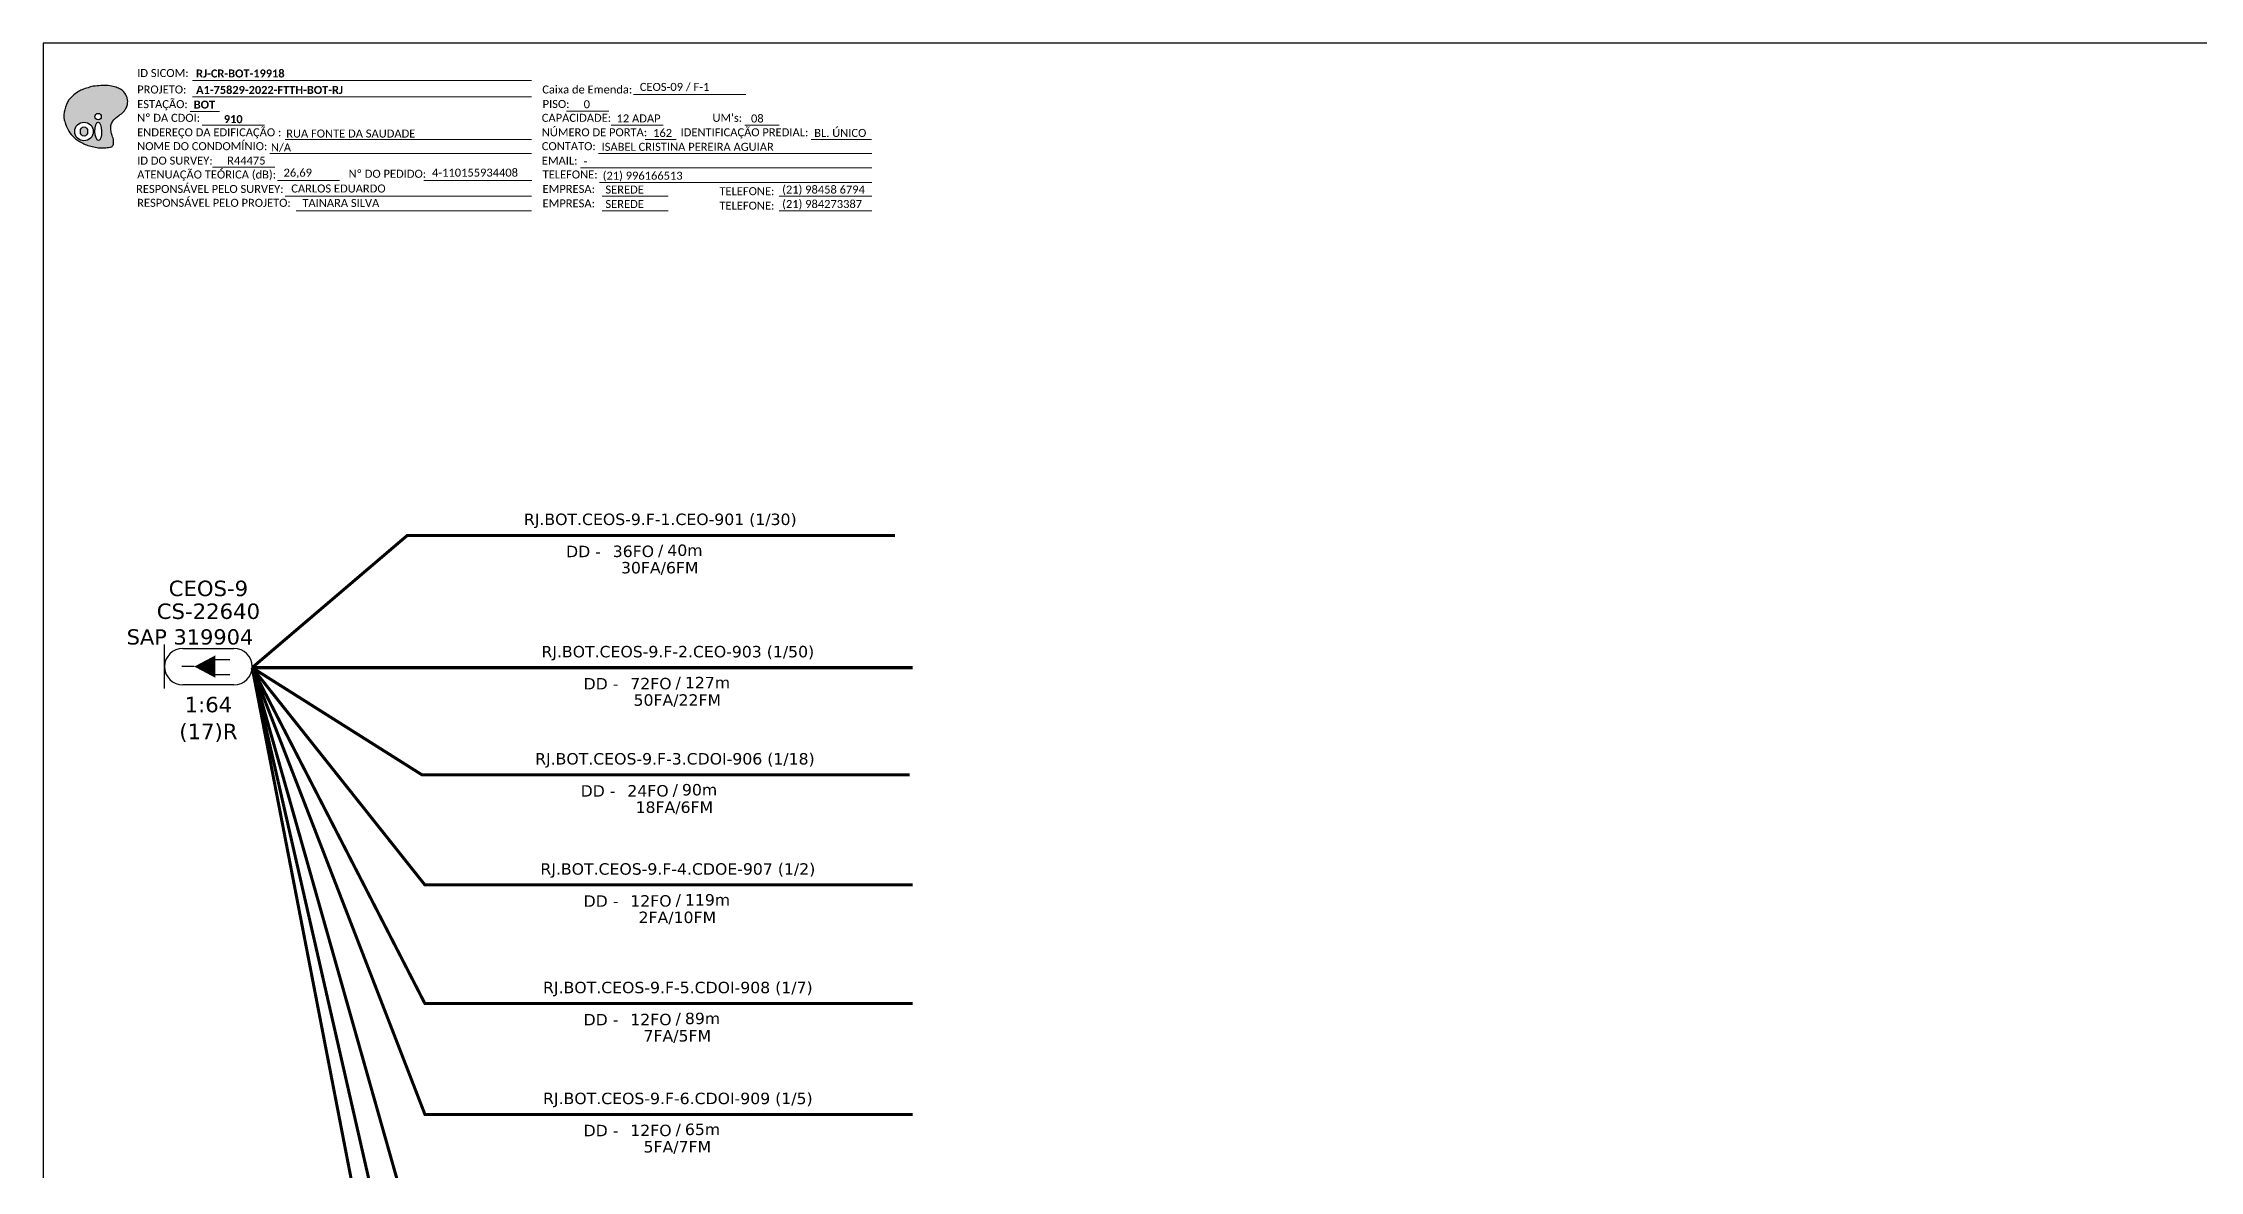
# Model space of a CAD drawing. Extents: x -89 to 749, y 705 to 1299.
# Drawn here: x -89.3 to 393.9, y 1046.2 to 1299 of the extents above; entities that cross this region are included whole.
import ezdxf
from ezdxf.enums import TextEntityAlignment as Align

# ---------------------------------------------------------------- set-up
doc = ezdxf.new("R2010")
doc.units = 0
doc.layers.add('20.4-CEOS', color=1, linetype='Continuous')
doc.layers.add('20.5-CABO EM DUTO', color=1, linetype='Continuous')
doc.layers.add('40.1-ETIQUETAS', color=1, linetype='Continuous', lineweight=20)
doc.styles.add('siredit', font='verdana.ttf')
doc.styles.add('WMF-Calibri0', font='calibri.ttf')
doc.styles.add('WMF-Calibri1', font='calibrib.ttf')

# ---------------------------------------------------------------- blocks, each defined once
blk = doc.blocks.new('OI')
h = blk.add_hatch(color=40)
edge = h.paths.add_edge_path()
edge.add_spline(control_points=[(4.35, -0.67), (3.92, -0.99), (3.26, -1.5), (2.81, -2.59), (2.9, -3.5), (3.06, -4.27), (3.31, -4.85), (3.37, -5.39), (3.4, -5.88), (3.2, -6.4), (2.54, -6.61), (1.65, -6.63), (0.55, -6.67), (-0.56, -6.42), (-1.61, -6.14), (-2.77, -5.61), (-3.92, -4.77), (-4.89, -3.7), (-5.34, -2.65), (-5.6, -1.94), (-5.85, -0.96), (-5.71, 0.47), (-5.1, 2.02), (-4.14, 3.02), (-3.3, 3.61), (-2.37, 4.16), (-1.36, 4.44), (-0.56, 4.7), (0.79, 4.85), (2.24, 4.97), (3.79, 4.57), (4.67, 4.21), (5.44, 3.65), (5.76, 2.99), (6.03, 2.21), (6.01, 1.46), (5.72, 0.64), (5.31, 0.08), (4.88, -0.38), (4.51, -0.55), (4.35, -0.67)], knot_values=[0, 0, 0, 0, 1.60434, 2.417191, 3.427595, 4.282808, 4.776746, 5.304182, 5.888771, 6.258406, 6.858137, 7.79129, 8.986195, 10.124242, 11.187857, 12.242908, 13.953784, 15.414161, 16.515391, 17.349188, 17.675853, 19.552021, 21.515531, 22.568638, 23.63245, 24.621084, 25.782718, 26.745347, 27.142653, 29.870543, 31.004649, 31.921532, 32.709589, 33.801391, 34.042471, 35.192333, 35.971461, 36.628871, 37.254359, 37.836911, 37.836911, 37.836911, 37.836911], degree=3, periodic=0)
h.paths.add_polyline_path([(1.13, -0.87, -1), (-0.04, -0.87, -1)], flags=16)
edge = h.paths.add_edge_path(flags=16)
edge.add_ellipse((0.56, -3.59), major_axis=(-0.02, 1.71), ratio=0.361305, start_angle=0, end_angle=360)
h.paths.add_polyline_path([(-0.36, -3.62, -1), (-3.8, -3.62, -1)], flags=16)
edge = h.paths.add_edge_path(flags=0)
edge.add_ellipse((-2.08, -3.62), major_axis=(0, 0.885), ratio=0.758294, start_angle=0, end_angle=360)
at = {"color": 40}
for centre, radius in [((-2.08, -3.62), 1.72), ((0.54, -0.87), 0.587)]:
    blk.add_circle(centre, radius, dxfattribs=at)
blk.add_ellipse((-2.08, -3.62), major_axis=(0, 0.885), ratio=0.758294, start_param=-3.141592653589792, end_param=3.141592653589792, dxfattribs=at)
blk.add_ellipse((0.56, -3.59), major_axis=(-0.02, 1.71), ratio=0.361305, dxfattribs=at)
at = {"color": 40, "start_tangent": (-0.800898, -0.598801), "end_tangent": (-0.800898, -0.598801)}
blk.add_spline([(4.35, -0.67), (3.2, -1.78), (2.9, -2.54), (2.92, -3.55), (3.12, -4.38), (3.28, -4.85), (3.37, -5.37), (3.35, -5.95), (3.2, -6.29), (2.66, -6.55), (1.73, -6.63), (0.54, -6.62), (-0.58, -6.41), (-1.6, -6.11), (-2.56, -5.67), (-3.95, -4.67), (-4.89, -3.56), (-5.37, -2.56), (-5.64, -1.78), (-5.72, -1.46), (-5.63, 0.42), (-4.84, 2.22), (-4.13, 2.99), (-3.27, 3.62), (-2.4, 4.09), (-1.3, 4.47), (-0.37, 4.72), (0.02, 4.77), (2.75, 4.8), (3.85, 4.53), (4.69, 4.16), (5.31, 3.68), (5.85, 2.73), (5.93, 2.5), (5.94, 1.35), (5.67, 0.62), (5.29, 0.08), (4.84, -0.36), (4.35, -0.67)], degree=3, dxfattribs=at)
blk = doc.blocks.new('CEOS_UN_SC')
at = {"layer": '20.4-CEOS', "color": 0}
for p, q in [((-9.11, 2.39), (-2.39, 2.39)), ((-2.39, -2.39), (-9.11, -2.39))]:
    blk.add_line(p, q, dxfattribs=at)
for points in [[(-11.5, -2.89), (-11.5, 2.89)], [(-7.6, 0), (-9.22, 0)], [(-4.96, 0.95), (-2.92, 0.95)], [(-4.96, -1.04), (-2.92, -1.04)]]:
    blk.add_lwpolyline(points, dxfattribs=at)
blk.add_lwpolyline([(-7.6, 0, 0, 2.95, 0), (-4.83, 0, 2.95, 2.95, 0)], format="xyseb", dxfattribs=at)
for centre, start, end in [((-9.11, 0), 90, 270), ((-2.39, 0), 270, 90)]:
    blk.add_arc(centre, 2.39, start, end, dxfattribs=at)
at = {"layer": '20.4-CEOS', "color": 7, "style": 'siredit'}
for tag, height, p in [('NOME?', 2.03, (-5.75, 10.27)), ('LOCAL?', 2.03, (-5.75, 7.27)), ('TIPO?', 2, (-8.17, 3.89))]:
    blk.add_attdef(tag, text='', height=height, dxfattribs=at).set_placement(p, align=Align.MIDDLE_CENTER)
for tag, p in [('RACIO_SPLITAGEM', (-5.75, -3.97)), ('FIBRAS_RESERVA', (-5.75, -7.51))]:
    blk.add_attdef(tag, text='', height=2.03, dxfattribs=at).set_placement(p, align=Align.TOP_CENTER)
blk = doc.blocks.new('ETIQUETA_RS5F')
at = {"layer": '40.1-ETIQUETAS', "color": 0, "style": 'siredit'}
blk.add_text('/', height=1.5, dxfattribs=at).set_placement((1.58, -1.95), align=Align.MIDDLE_RIGHT)
for tag, p in [('ETIQUETA_R_SECUNDARIA', (1.21, 2.1)), ('ETIQUETA_R_PRIMARIA', (1.21, 4.1)), ('F_ATIVAS/F_MORTAS', (1.14, -4.24))]:
    blk.add_attdef(tag, text='', height=1.5, dxfattribs=at).set_placement(p, align=Align.MIDDLE_CENTER)
for tag, p in [('TIPO_CABO', (-6.58, -2.12)), ('CAP_CABO', (0.4, -2.09))]:
    blk.add_attdef(tag, text='', height=1.5, dxfattribs=at).set_placement(p, align=Align.MIDDLE_RIGHT)
blk.add_attdef('METROS', text='', height=1.5, dxfattribs=at).set_placement((2.14, -1.95), align=Align.MIDDLE_LEFT)
for tag, p in [('FUSÃO_1', (0.85, -8.39)), ('FUSÃO_2', (0.85, -10.6)), ('FUSÃO_3', (0.85, -12.93)), ('FUSÃO_4', (0.85, -15.14)), ('FUSÃO_5', (0.85, -17.16))]:
    blk.add_attdef(tag, text='', height=1.5, dxfattribs=at).set_placement(p, align=Align.CENTER)

msp = doc.modelspace()

# ---------------------------------------------------------------- linework, layer by layer
msp.add_lwpolyline([(-89.32, 705.02), (749.25, 705.02), (749.25, 1299.02), (-89.32, 1299.02), (-89.32, 705.02)])
at = {"color": 7, "lineweight": 0}
for points in [[(-55.85, 1290.67), (20.13, 1290.67)], [(-55.85, 1286.98), (20.13, 1286.98)], [(42.97, 1287.47), (68.1, 1287.47)], [(-56.36, 1283.7), (-49.81, 1283.7)], [(-53.7, 1280.63), (-39.76, 1280.63)], [(27.92, 1283.75), (37.41, 1283.75)], [(37.97, 1280.63), (49.59, 1280.63)], [(67.91, 1280.63), (75.58, 1280.63)], [(-35.13, 1277.4), (20.13, 1277.4)], [(45.56, 1277.4), (52.5, 1277.4)], [(82.73, 1277.4), (96.29, 1277.4)], [(-51.38, 1271.22), (-37.44, 1271.22)], [(-38.54, 1274.28), (20.13, 1274.28)], [(31.05, 1271.05), (96.32, 1271.05)], [(35.09, 1274.28), (96.32, 1274.28)], [(-36.84, 1268.25), (-22.9, 1268.25)], [(-4.01, 1268.26), (20.14, 1268.26)], [(35.33, 1267.81), (96.32, 1267.81)], [(-35.13, 1264.7), (20.13, 1264.7)], [(-32.64, 1261.46), (20.13, 1261.46)], [(35.94, 1264.7), (50.74, 1264.7)], [(35.94, 1261.46), (50.74, 1261.46)], [(75.55, 1264.7), (96.32, 1264.7)], [(75.55, 1261.46), (96.32, 1261.46)]]:
    msp.add_lwpolyline(points, dxfattribs=at)
at = {"layer": '20.5-CABO EM DUTO', "color": 7, "linetype": 'ByBlock', "ltscale": 0.12, "const_width": 0.683}
for points in [[(101.56, 1188.69), (-7.72, 1188.69), (-7.72, 1188.69), (-42.48, 1159.04)], [(105.5, 1058.9), (-3.78, 1058.9), (-3.78, 1058.9), (-42.49, 1159.04)], [(105.5, 958.97), (-3.78, 958.97), (-3.78, 958.97), (-42.48, 1159.04)]]:
    msp.add_lwpolyline(points, dxfattribs=at)
at = {"layer": '20.5-CABO EM DUTO', "color": 7, "linetype": 'ByBlock', "const_width": 0.683}
msp.add_lwpolyline([(-42.49, 1159.04), (105.5, 1159.04)], dxfattribs=at)
at = {"layer": '20.5-CABO EM DUTO', "color": 7, "linetype": 'ByBlock'}
for points in [[(104.84, 1135.02, 0.683, 0.683, 0), (-4.45, 1135.02, 0.683, 0.683, 0), (-42.49, 1159.04, 0, 0, 0)], [(105.5, 1110.33, 0.683, 0.683, 0), (-3.78, 1110.33, 0.683, 0.683, 0), (-3.78, 1110.33, 0.683, 0.683, 0), (-42.49, 1159.04, 0, 0, 0)], [(105.5, 1083.76, 0.683, 0.683, 0), (-3.79, 1083.76, 0.683, 0.683, 0), (-42.49, 1159.04, 0, 0, 0)]]:
    msp.add_lwpolyline(points, format="xyseb", dxfattribs=at)
at = {"layer": '20.5-CABO EM DUTO', "linetype": 'ByBlock', "ltscale": 0.12, "const_width": 0.683}
msp.add_lwpolyline([(105.5, 1022.28), (-3.78, 1022.28), (-3.78, 1022.28), (-42.49, 1159.04)], dxfattribs=at)
at = {"layer": '20.5-CABO EM DUTO', "color": 9, "linetype": 'ByBlock', "ltscale": 0.12, "const_width": 0.683}
msp.add_lwpolyline([(105.5, 989.22), (-3.78, 989.22), (-3.78, 989.22), (-42.48, 1159.04)], dxfattribs=at)

# ---------------------------------------------------------------- block references
at = {"color": 7, "xscale": 1.213923925163967, "yscale": 1.213923925163967, "zscale": 1.213923925163967, "rotation": 0.1532896023949059}
msp.add_blockref('OI', (-77.65, 1283.61), dxfattribs=at)
at = {"layer": '20.4-CEOS', "color": 5}
ref = msp.add_blockref('CEOS_UN_SC', (-42.48, 1159.28), dxfattribs=dict(at, xscale=1.707215735844392, yscale=1.707215735844392, zscale=1.707215735844392))
ref.add_attrib('NOME?', 'CEOS-9', dxfattribs={"color": 5, "height": 3.461, "style": 'siredit'}).set_placement((-52.29, 1176.81), align=Align.MIDDLE_CENTER)
ref.add_attrib('LOCAL?', 'CS-22640', dxfattribs={"color": 5, "height": 3.461, "style": 'siredit'}).set_placement((-52.29, 1171.69), align=Align.MIDDLE_CENTER)
ref.add_attrib('TIPO?', 'SAP 319904', dxfattribs={"color": 5, "height": 3.414, "style": 'siredit'}).set_placement((-56.42, 1165.93), align=Align.MIDDLE_CENTER)
ref.add_attrib('RACIO_SPLITAGEM', '1:64', dxfattribs={"color": 5, "height": 3.461, "style": 'siredit'}).set_placement((-52.29, 1152.5), align=Align.TOP_CENTER)
ref.add_attrib('FIBRAS_RESERVA', '(17)R', dxfattribs={"color": 5, "height": 3.461, "style": 'siredit'}).set_placement((-52.29, 1146.47), align=Align.TOP_CENTER)
at = {"layer": '40.1-ETIQUETAS', "color": 7}
ref = msp.add_blockref('ETIQUETA_RS5F', (46.92, 1188.69), dxfattribs=dict(at, xscale=1.707215735844392, yscale=1.707215735844392, zscale=1.707215735844392))
ref.add_attrib('ETIQUETA_R_SECUNDARIA', 'RJ.BOT.CEOS-9.F-1.CEO-901 (1/30)', dxfattribs={"color": 0, "height": 2.5608, "style": 'siredit'}).set_placement((48.94, 1192.29), align=Align.MIDDLE_CENTER)
ref.add_attrib('TIPO_CABO', 'DD -', dxfattribs={"color": 0, "height": 2.561, "style": 'siredit'}).set_placement((35.63, 1185.08), align=Align.MIDDLE_RIGHT)
ref.add_attrib('CAP_CABO', '36FO', dxfattribs={"color": 0, "height": 2.561, "style": 'siredit'}).set_placement((47.55, 1185.12), align=Align.MIDDLE_RIGHT)
ref.add_attrib('METROS', '40m', dxfattribs={"color": 0, "height": 2.561, "style": 'siredit'}).set_placement((50.52, 1185.36), align=Align.MIDDLE_LEFT)
ref.add_attrib('F_ATIVAS/F_MORTAS', '30FA/6FM', dxfattribs={"color": 0, "height": 2.561, "style": 'siredit'}).set_placement((48.82, 1181.45), align=Align.MIDDLE_CENTER)
ref = msp.add_blockref('ETIQUETA_RS5F', (50.85, 1159.04), dxfattribs=dict(at, xscale=1.707215735844392, yscale=1.707215735844392, zscale=1.707215735844392))
ref.add_attrib('ETIQUETA_R_SECUNDARIA', 'RJ.BOT.CEOS-9.F-2.CEO-903 (1/50)', dxfattribs={"color": 0, "height": 2.5608, "style": 'siredit'}).set_placement((52.87, 1162.63), align=Align.MIDDLE_CENTER)
ref.add_attrib('TIPO_CABO', 'DD -', dxfattribs={"color": 0, "height": 2.561, "style": 'siredit'}).set_placement((39.56, 1155.43), align=Align.MIDDLE_RIGHT)
ref.add_attrib('CAP_CABO', '72FO', dxfattribs={"color": 0, "height": 2.561, "style": 'siredit'}).set_placement((51.48, 1155.47), align=Align.MIDDLE_RIGHT)
ref.add_attrib('METROS', '127m', dxfattribs={"color": 0, "height": 2.561, "style": 'siredit'}).set_placement((54.46, 1155.7), align=Align.MIDDLE_LEFT)
ref.add_attrib('F_ATIVAS/F_MORTAS', '50FA/22FM', dxfattribs={"color": 0, "height": 2.561, "style": 'siredit'}).set_placement((52.75, 1151.79), align=Align.MIDDLE_CENTER)
ref = msp.add_blockref('ETIQUETA_RS5F', (50.2, 1135.02), dxfattribs=dict(at, xscale=1.707215735844392, yscale=1.707215735844392, zscale=1.707215735844392))
ref.add_attrib('ETIQUETA_R_SECUNDARIA', 'RJ.BOT.CEOS-9.F-3.CDOI-906 (1/18)', dxfattribs={"color": 0, "height": 2.5608, "style": 'siredit'}).set_placement((52.22, 1138.61), align=Align.MIDDLE_CENTER)
ref.add_attrib('TIPO_CABO', 'DD -', dxfattribs={"color": 0, "height": 2.561, "style": 'siredit'}).set_placement((38.9, 1131.41), align=Align.MIDDLE_RIGHT)
ref.add_attrib('CAP_CABO', '24FO', dxfattribs={"color": 0, "height": 2.561, "style": 'siredit'}).set_placement((50.82, 1131.44), align=Align.MIDDLE_RIGHT)
ref.add_attrib('METROS', '90m', dxfattribs={"color": 0, "height": 2.561, "style": 'siredit'}).set_placement((53.8, 1131.68), align=Align.MIDDLE_LEFT)
ref.add_attrib('F_ATIVAS/F_MORTAS', '18FA/6FM', dxfattribs={"color": 0, "height": 2.561, "style": 'siredit'}).set_placement((52.09, 1127.77), align=Align.MIDDLE_CENTER)
ref = msp.add_blockref('ETIQUETA_RS5F', (50.86, 1110.33), dxfattribs=dict(at, xscale=1.707215735844392, yscale=1.707215735844392, zscale=1.707215735844392))
ref.add_attrib('ETIQUETA_R_SECUNDARIA', 'RJ.BOT.CEOS-9.F-4.CDOE-907 (1/2)', dxfattribs={"color": 0, "height": 2.5608, "style": 'siredit'}).set_placement((52.88, 1113.92), align=Align.MIDDLE_CENTER)
ref.add_attrib('TIPO_CABO', 'DD -', dxfattribs={"color": 0, "height": 2.561, "style": 'siredit'}).set_placement((39.56, 1106.72), align=Align.MIDDLE_RIGHT)
ref.add_attrib('CAP_CABO', '12FO', dxfattribs={"color": 0, "height": 2.561, "style": 'siredit'}).set_placement((51.48, 1106.76), align=Align.MIDDLE_RIGHT)
ref.add_attrib('METROS', '119m', dxfattribs={"color": 0, "height": 2.561, "style": 'siredit'}).set_placement((54.46, 1107), align=Align.MIDDLE_LEFT)
ref.add_attrib('F_ATIVAS/F_MORTAS', '2FA/10FM', dxfattribs={"color": 0, "height": 2.561, "style": 'siredit'}).set_placement((52.76, 1103.08), align=Align.MIDDLE_CENTER)
ref = msp.add_blockref('ETIQUETA_RS5F', (50.86, 1083.76), dxfattribs=dict(at, xscale=1.707215735844392, yscale=1.707215735844392, zscale=1.707215735844392))
ref.add_attrib('ETIQUETA_R_SECUNDARIA', 'RJ.BOT.CEOS-9.F-5.CDOI-908 (1/7)', dxfattribs={"color": 0, "height": 2.5608, "style": 'siredit'}).set_placement((52.88, 1087.35), align=Align.MIDDLE_CENTER)
ref.add_attrib('TIPO_CABO', 'DD -', dxfattribs={"color": 0, "height": 2.561, "style": 'siredit'}).set_placement((39.56, 1080.15), align=Align.MIDDLE_RIGHT)
ref.add_attrib('CAP_CABO', '12FO', dxfattribs={"color": 0, "height": 2.561, "style": 'siredit'}).set_placement((51.48, 1080.18), align=Align.MIDDLE_RIGHT)
ref.add_attrib('METROS', '89m', dxfattribs={"color": 0, "height": 2.561, "style": 'siredit'}).set_placement((54.46, 1080.42), align=Align.MIDDLE_LEFT)
ref.add_attrib('F_ATIVAS/F_MORTAS', '7FA/5FM', dxfattribs={"color": 0, "height": 2.561, "style": 'siredit'}).set_placement((52.75, 1076.51), align=Align.MIDDLE_CENTER)
ref = msp.add_blockref('ETIQUETA_RS5F', (50.86, 1058.9), dxfattribs=dict(at, xscale=1.707215735844392, yscale=1.707215735844392, zscale=1.707215735844392))
ref.add_attrib('ETIQUETA_R_SECUNDARIA', 'RJ.BOT.CEOS-9.F-6.CDOI-909 (1/5)', dxfattribs={"color": 0, "height": 2.5608, "style": 'siredit'}).set_placement((52.88, 1062.49), align=Align.MIDDLE_CENTER)
ref.add_attrib('TIPO_CABO', 'DD -', dxfattribs={"color": 0, "height": 2.561, "style": 'siredit'}).set_placement((39.56, 1055.29), align=Align.MIDDLE_RIGHT)
ref.add_attrib('CAP_CABO', '12FO', dxfattribs={"color": 0, "height": 2.561, "style": 'siredit'}).set_placement((51.48, 1055.32), align=Align.MIDDLE_RIGHT)
ref.add_attrib('METROS', '65m', dxfattribs={"color": 0, "height": 2.561, "style": 'siredit'}).set_placement((54.46, 1055.56), align=Align.MIDDLE_LEFT)
ref.add_attrib('F_ATIVAS/F_MORTAS', '5FA/7FM', dxfattribs={"color": 0, "height": 2.561, "style": 'siredit'}).set_placement((52.76, 1051.65), align=Align.MIDDLE_CENTER)

# ---------------------------------------------------------------- texts
at = {"color": 7, "lineweight": 0, "style": 'WMF-Calibri0'}
for s, height, p in [('ID SICOM:', 1.793, (-68.25, 1291.42)), ('PROJETO:', 1.793, (-68.25, 1287.73)), ('ESTAÇÃO:', 1.793, (-68.25, 1284.45)), ('Caixa de Emenda:', 1.7927, (22.51, 1287.73)), ('PISO:', 1.793, (22.58, 1284.49)), ('Nº DA CDOI:', 1.7927, (-68.25, 1281.38)), ('CAPACIDADE:', 1.7927, (22.4, 1281.38)), ('NÚMERO DE PORTA:', 1.7927, (22.4, 1278.14)), ("UM's:", 1.793, (60.64, 1281.38)), ('ENDEREÇO DA EDIFICAÇÃO :', 1.7927, (-68.25, 1278.14)), ('NOME DO CONDOMÍNIO:', 1.7927, (-68.25, 1275.03)), ('CONTATO:', 1.793, (22.4, 1275.03)), ('IDENTIFICAÇÃO PREDIAL:', 1.7927, (53.48, 1278.14)), ('ATENUAÇÃO TEÓRICA (dB):', 1.7927, (-68.25, 1268.68)), ('ID DO SURVEY:', 1.7927, (-68.25, 1271.79)), ('EMAIL:', 1.793, (22.4, 1271.79)), ('RESPONSÁVEL PELO SURVEY:', 1.7927, (-68.49, 1265.44)), ('Nº DO PEDIDO:', 1.7927, (-20.88, 1268.84)), ('TELEFONE:', 1.793, (22.58, 1268.68)), ('EMPRESA:', 1.793, (22.58, 1265.44)), ('TELEFONE:', 1.793, (62.19, 1264.94)), ('RESPONSÁVEL PELO PROJETO:', 1.7927, (-68.25, 1262.33)), ('EMPRESA:', 1.793, (22.58, 1262.21)), ('TELEFONE:', 1.793, (62.19, 1261.7))]:
    msp.add_text(s, height=height, dxfattribs=at).set_placement(p)
at = {"color": 7}
for s, height, style, p in [('RJ-CR-BOT-19918', 1.7927, 'WMF-Calibri1', (-55.05, 1291.32)), ('CEOS-09 / F-1', 1.7927, 'WMF-Calibri0', (44.36, 1288.31)), ('BOT', 1.793, 'WMF-Calibri1', (-55.57, 1284.35)), ('A1-75829-2022-FTTH-BOT-RJ', 1.7927, 'WMF-Calibri1', (-55.05, 1287.63)), ('0', 1.79, 'WMF-Calibri0', (31.78, 1284.43)), ('12 ADAP', 1.793, 'WMF-Calibri0', (39.15, 1281.25)), ('08', 1.793, 'WMF-Calibri0', (69.27, 1281.23)), ('N/A', 1.793, 'WMF-Calibri0', (-38.28, 1274.74)), ('RUA FONTE DA SAUDADE', 1.7927, 'WMF-Calibri0', (-34.86, 1277.86)), ('ISABEL CRISTINA PEREIRA AGUIAR', 1.7927, 'WMF-Calibri0', (35.79, 1274.88)), ('162', 1.793, 'WMF-Calibri0', (47.34, 1278)), ('BL. ÚNICO', 1.793, 'WMF-Calibri0', (83.43, 1278)), ('R44475', 1.793, 'WMF-Calibri0', (-48.09, 1271.8)), ('26,69', 1.793, 'WMF-Calibri0', (-35.45, 1269.09)), ('4-110155934408 ', 1.7927, 'WMF-Calibri0', (-2.2, 1269.1)), ('-', 1.79, 'WMF-Calibri0', (31.75, 1271.65)), ('CARLOS EDUARDO', 1.7927, 'WMF-Calibri0', (-33.73, 1265.54)), ('(21) 996166513', 1.7927, 'WMF-Calibri0', (36.04, 1268.41)), ('SEREDE', 1.793, 'WMF-Calibri0', (36.65, 1265.3)), ('(21) 98458 6794 ', 1.7927, 'WMF-Calibri0', (76.25, 1265.3)), ('TAINARA SILVA', 1.7927, 'WMF-Calibri0', (-31.24, 1262.3)), ('SEREDE', 1.793, 'WMF-Calibri0', (36.65, 1262.06)), ('(21) 984273387', 1.7927, 'WMF-Calibri0', (76.25, 1262.06))]:
    msp.add_text(s, height=height, dxfattribs=dict(at, style=style)).set_placement(p)
at = {"color": 7, "style": 'WMF-Calibri1'}
msp.add_text('910', height=1.793, dxfattribs=at).set_placement((-46.73, 1281.09), align=Align.CENTER)

doc.saveas('drawing.dxf')
